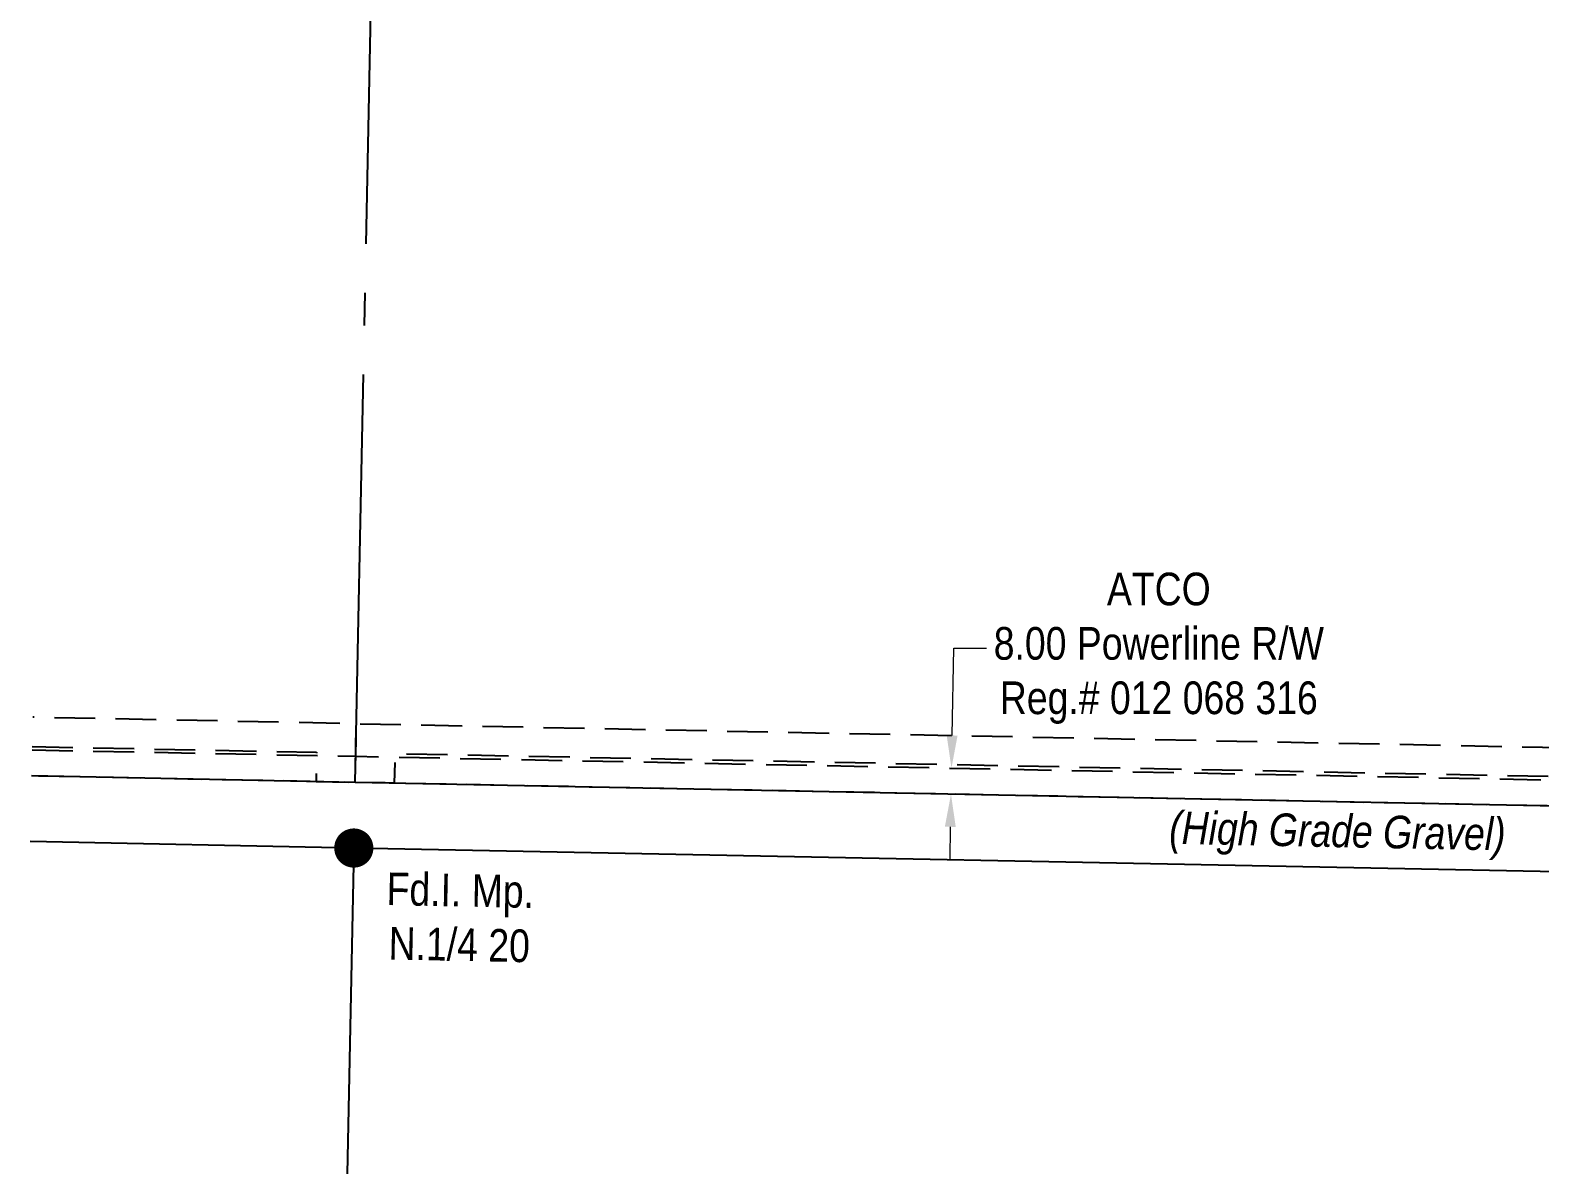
# Model space of a CAD drawing. Extents: x 408914 to 412362, y 6133812 to 6135729.
# Drawn here: x 409645.2 to 410108, y 6134011.1 to 6134361.5 of the extents above; entities that cross this region are included whole.
import ezdxf
from ezdxf.enums import TextEntityAlignment as Align

# ---------------------------------------------------------------- set-up
doc = ezdxf.new("R2010")
doc.units = 0
doc.header["$LTSCALE"] = 5
doc.header["$PDMODE"] = 3
doc.header["$PDSIZE"] = 0.5
doc.linetypes.add('foc-FLOWLINE', pattern=[3.75, 2.5, -1.25])
doc.linetypes.add('foc-QUARTERLINE', pattern=[33, 25, -3, 2, -3])
doc.layers.get('Defpoints').update_dxf_attribs({"color": 9})
for name, color, linetype in [('F-EZE', 190, 'foc-FLOWLINE'), ('L-MON', 1, 'Continuous'), ('L-MON-T', 1, 'Continuous'), ('L-QSEC', 8, 'foc-QUARTERLINE'), ('L-SEC', 7, 'Continuous')]:
    doc.layers.add(name, color=color, linetype=linetype)
doc.layers.add('F-EZE-T', color=190, linetype='Continuous', lineweight=9)
doc.layers.add('T-TEXT', color=48, linetype='Continuous', lineweight=18)
doc.styles.add('80CG', font='ARIALN.TTF', dxfattribs={"height": 10})
doc.styles.add('80LS', font='ARIALNI.TTF', dxfattribs={"height": 10})
doc.dimstyles.new('Compass 5 000', dxfattribs={"dimscale": 5, "dimtxt": 9, "dimasz": 2, "dimexe": 0.2, "dimexo": 0.0625, "dimgap": 0.5, "dimtad": 0, "dimtih": 1, "dimtoh": 1, "dimzin": 0, "dimdsep": 46, "dimtxsty": '80CG', "dimcen": 0.1, "dimse1": 1, "dimse2": 1, "dimclrd": 256, "dimclrt": 256, "dimaunit": 1, "dimadec": 4, "dimazin": 0, "dimtfac": 0.06, "dimtofl": 0, "dimtmove": 0, "dimatfit": 1, "dimfxl": 0.2, "dimtolj": 1, "dimtzin": 0, "dimlwd": -1, "dimarcsym": 0})

# ---------------------------------------------------------------- blocks, each defined once
blk = doc.blocks.new('fdia')
at = {"color": 255, "const_width": 1}
blk.add_lwpolyline([(-0.5, 0, 1), (0.5, 0, 1)], format="xyb", close=True, dxfattribs=at)
blk = doc.blocks.new('Fdiaa')
blk.add_blockref('fdia', (0, 0))
blk = doc.blocks.new('fdib')
at = {"color": 1, "const_width": 1.6}
blk.add_lwpolyline([(-0.4, 0, 1), (0.4, 0, 1)], format="xyb", close=True, dxfattribs=at)
at = {"color": 1}
blk.add_circle((0, 0), 0.8, dxfattribs=at)
blk = doc.blocks.new('Fdibb')
blk.add_blockref('fdib', (0, 0))
blk = doc.blocks.new('fdicc')
for name in ['Fdibb', 'Fdiaa']:
    blk.add_blockref(name, (0, 0))
blk = doc.blocks.new('FDI')
blk.add_blockref('fdicc', (0, 0))
blk = doc.blocks.new('*D32')
at = {"layer": 'Defpoints', "color": 0, "transparency": 16777216}
for p in [(409927.62, 6134135.37), (409931.35, 6134135.29), (409931.19, 6134127.3)]:
    blk.add_point(p, dxfattribs=at)
at = {"layer": 'F-EZE-T', "transparency": 16777216}
for p, q in [((409927.82, 6134145.36), (409928.35, 6134172.07)), ((409928.35, 6134172.07), (409938.35, 6134172.07)), ((409927.27, 6134117.37), (409927.07, 6134107.38))]:
    blk.add_line(p, q, dxfattribs=at)
for points in [[(409926.15, 6134145.4), (409929.49, 6134145.33), (409927.62, 6134135.37)], [(409925.6, 6134117.41), (409928.93, 6134117.34), (409927.47, 6134127.37)]]:
    blk.add_solid(points, dxfattribs=at)
at = {"layer": 'F-EZE-T', "transparency": 16777216, "insert": (409991.18, 6134172.07), "char_height": 10, "attachment_point": 5, "style": '80CG'}
blk.add_mtext('\\A1;ATCO\\P8.00 Powerline R/W\\PReg.# 012 068 316', dxfattribs=at)

msp = doc.modelspace()

# ---------------------------------------------------------------- linework, layer by layer
at = {"layer": 'F-EZE', "flags": 128}
for points in [[(410565.307, 6134907.184), (410556.304, 6134907.365), (410548.306, 6134523.315), (410557.301, 6134523.128), (410557.113, 6134514.133), (410548.119, 6134514.32), (410540.184, 6134133.252), (410549.159, 6134133.075), (410548.804, 6134115.086), (410539.809, 6134115.273), (410539.996, 6134124.258), (410149.991, 6134131.97), (410149.813, 6134122.975), (410140.819, 6134123.153), (410140.997, 6134132.147), (409757.025, 6134139.74), (409756.84, 6134130.737), (409744.847, 6134130.983), (409745.216, 6134148.972), (410531.189, 6134133.43), (410547.559, 6134919.539)], [(409645.839, 6134141.944), (409733.039, 6134140.215), (409732.855, 6134131.228), (409744.827, 6134130.983), (409745.216, 6134148.972), (409646.024, 6134150.938)], [(409645.818, 6134140.944), (409744.985, 6134138.978), (410548.97, 6134123.081), (410548.804, 6134115.086), (409744.827, 6134130.983), (409645.654, 6134132.949)]]:
    msp.add_lwpolyline(points, dxfattribs=at)
at = {"layer": 'L-QSEC'}
for p, q in [((409744.847, 6134130.983), (409760.534, 6134896.037)), ((409744.429, 6134110.875), (409742.363, 6134011.058))]:
    msp.add_line(p, q, dxfattribs=at)
at = {"layer": 'L-SEC'}
for p, q in [((409744.827, 6134130.983), (409645.654, 6134132.949)), ((410548.804, 6134115.086), (409744.827, 6134130.983)), ((409744.429, 6134110.875), (409645.24, 6134112.841)), ((410548.385, 6134094.978), (409744.429, 6134110.875))]:
    msp.add_line(p, q, dxfattribs=at)

# ---------------------------------------------------------------- block references
at = {"layer": 'L-MON', "xscale": 4.999999999999989, "yscale": 4.999999999999989, "zscale": 4.999999999999989}
msp.add_blockref('FDI', (409744.429, 6134110.875), dxfattribs=at)

# ---------------------------------------------------------------- texts
at = {"layer": 'L-MON-T', "insert": (409776.922, 6134089.553), "char_height": 9.99597, "width": 53.30187, "attachment_point": 5, "rotation": 358.86721, "style": '80CG'}
msp.add_mtext('\\A1;Fd.I. Mp.\\PN.1/4 20', dxfattribs=at)
at = {"layer": 'T-TEXT', "style": '80LS'}
msp.add_text('(High Grade Gravel)', height=9.99597, rotation=358.86721, dxfattribs=at).set_placement((410045.934, 6134116.138), align=Align.MIDDLE_CENTER)

# ---------------------------------------------------------------- dimensions: what is measured, and where the dimension line sits
at = {"layer": 'F-EZE-T'}
dim = msp.add_linear_dim(base=(409927.623, 6134135.367), p1=(409931.187, 6134127.298), p2=(409931.345, 6134135.293), angle=88.86721, text='ATCO\\P8.00 Powerline R/W\\PReg.# 012 068 316', dimstyle='Compass 5 000', dxfattribs=at)
dim.commit()
dim.dimension.update_dxf_attribs({"geometry": '*D32', "text_midpoint": (409991.183, 6134172.066), "dimtype": 161})

doc.saveas('drawing.dxf')
